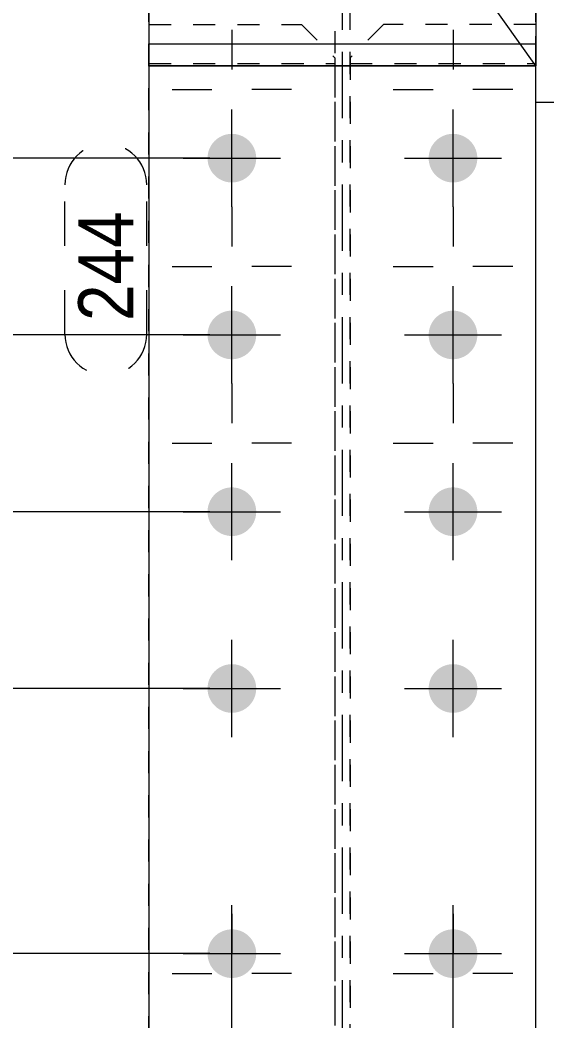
# Model space of a CAD drawing. Header units: millimetres. Extents: x 2 to 579, y 1 to 405.
# Drawn here: x 87.45 to 111.28, y 317.07 to 362.37 of the extents above; entities that cross this region are included whole.
import ezdxf

# ---------------------------------------------------------------- set-up
doc = ezdxf.new("R2010")
doc.units = ezdxf.units.MM
for name, pattern in [('XKITLINE00', [0]), ('XKITLINE01', [4, 1, -1, 1, -1]), ('XKITLINE02', [4, 2, -2]), ('XKITLINE03', [6, 3, -1, 1, -1])]:
    doc.linetypes.add(name, pattern=pattern)
for name, color, linetype, lineweight in [('Bolt', 3, 'Continuous', 0), ('Dimensions', 7, 'Continuous', 0), ('Part', 2, 'Continuous', 0), ('PartMark', 7, 'Continuous', 0)]:
    doc.layers.add(name, color=color, linetype=linetype, lineweight=lineweight)
doc.styles.add('ARIAL', font='ARIAL.TTF')

# ---------------------------------------------------------------- blocks, each defined once
blk = doc.blocks.new('*A17')
at = {"layer": 'Bolt'}
for points in [[(95.927, 356.141), (95.928, 356.168), (95.93, 356.195), (95.932, 356.222), (95.935, 356.248), (95.938, 356.275), (95.943, 356.302), (95.948, 356.328), (95.953, 356.355), (95.96, 356.381), (95.966, 356.407), (95.974, 356.433), (95.982, 356.459), (95.991, 356.484), (96, 356.51), (96.01, 356.535), (96.021, 356.559), (96.032, 356.584), (96.044, 356.608), (96.056, 356.632), (96.069, 356.656), (96.083, 356.679), (96.097, 356.702), (96.112, 356.725), (96.127, 356.747), (96.143, 356.769), (96.159, 356.79), (96.176, 356.812), (96.194, 356.832), (96.212, 356.852), (96.23, 356.872), (96.249, 356.892), (96.268, 356.91), (96.288, 356.929), (96.308, 356.947), (96.329, 356.964), (96.35, 356.981), (96.371, 356.997), (96.393, 357.013), (96.415, 357.028), (96.438, 357.043), (96.461, 357.057), (96.484, 357.071), (96.508, 357.084), (96.532, 357.096), (96.556, 357.108), (96.581, 357.119), (96.606, 357.13), (96.631, 357.14), (96.656, 357.149), (96.682, 357.158), (96.707, 357.166), (96.733, 357.174), (96.759, 357.181), (96.786, 357.187), (96.812, 357.193), (96.839, 357.198), (96.865, 357.202), (96.892, 357.205), (96.919, 357.208), (96.946, 357.211), (96.973, 357.212), (97, 357.213), (97.027, 357.214), (97.054, 357.213), (97.081, 357.212), (97.108, 357.211), (97.134, 357.208), (97.161, 357.205), (97.188, 357.202), (97.215, 357.198), (97.241, 357.193), (97.268, 357.187), (97.294, 357.181), (97.32, 357.174), (97.346, 357.166), (97.372, 357.158), (97.397, 357.149), (97.422, 357.14), (97.448, 357.13), (97.472, 357.119), (97.497, 357.108), (97.521, 357.096), (97.545, 357.084), (97.569, 357.071), (97.592, 357.057), (97.615, 357.043), (97.638, 357.028), (97.66, 357.013), (97.682, 356.997), (97.703, 356.981), (97.724, 356.964), (97.745, 356.947), (97.765, 356.929), (97.785, 356.91), (97.804, 356.892), (97.823, 356.872), (97.842, 356.852), (97.86, 356.832), (97.877, 356.812), (97.894, 356.79), (97.91, 356.769), (97.926, 356.747), (97.941, 356.725), (97.956, 356.702), (97.97, 356.679), (97.984, 356.656), (97.997, 356.632), (98.009, 356.608), (98.021, 356.584), (98.032, 356.559), (98.043, 356.535), (98.053, 356.51), (98.062, 356.484), (98.071, 356.459), (98.079, 356.433), (98.087, 356.407), (98.094, 356.381), (98.1, 356.355), (98.105, 356.328), (98.11, 356.302), (98.115, 356.275), (98.118, 356.248), (98.121, 356.222), (98.124, 356.195), (98.125, 356.168), (98.126, 356.141), (98.127, 356.114), (98.126, 356.087), (98.125, 356.06), (98.124, 356.033), (98.121, 356.006), (98.118, 355.979), (98.115, 355.952), (98.11, 355.926), (98.105, 355.899), (98.1, 355.873), (98.094, 355.846), (98.087, 355.82), (98.079, 355.794), (98.071, 355.769), (98.062, 355.743), (98.053, 355.718), (98.043, 355.693), (98.032, 355.668), (98.021, 355.643), (98.009, 355.619), (97.997, 355.595), (97.984, 355.572), (97.97, 355.548), (97.956, 355.525), (97.941, 355.503), (97.926, 355.48), (97.91, 355.458), (97.894, 355.437), (97.877, 355.416), (97.86, 355.395), (97.842, 355.375), (97.823, 355.355), (97.804, 355.336), (97.785, 355.317), (97.765, 355.299), (97.745, 355.281), (97.724, 355.263), (97.703, 355.247), (97.682, 355.23), (97.66, 355.214), (97.638, 355.199), (97.615, 355.184), (97.592, 355.17), (97.569, 355.157), (97.545, 355.144), (97.521, 355.131), (97.497, 355.119), (97.472, 355.108), (97.448, 355.097), (97.422, 355.087), (97.397, 355.078), (97.372, 355.069), (97.346, 355.061), (97.32, 355.054), (97.294, 355.047), (97.268, 355.04), (97.241, 355.035), (97.215, 355.03), (97.188, 355.026), (97.161, 355.022), (97.134, 355.019), (97.108, 355.017), (97.081, 355.015), (97.054, 355.014), (97.027, 355.014), (97, 355.014), (96.973, 355.015), (96.946, 355.017), (96.919, 355.019), (96.892, 355.022), (96.865, 355.026), (96.839, 355.03), (96.812, 355.035), (96.786, 355.04), (96.759, 355.047), (96.733, 355.054), (96.707, 355.061), (96.682, 355.069), (96.656, 355.078), (96.631, 355.087), (96.606, 355.097), (96.581, 355.108), (96.556, 355.119), (96.532, 355.131), (96.508, 355.144), (96.484, 355.157), (96.461, 355.17), (96.438, 355.184), (96.415, 355.199), (96.393, 355.214), (96.371, 355.23), (96.35, 355.247), (96.329, 355.263), (96.308, 355.281), (96.288, 355.299), (96.268, 355.317), (96.249, 355.336), (96.23, 355.355), (96.212, 355.375), (96.194, 355.395), (96.176, 355.416), (96.159, 355.437), (96.143, 355.458), (96.127, 355.48), (96.112, 355.503), (96.097, 355.525), (96.083, 355.548), (96.069, 355.572), (96.056, 355.595), (96.044, 355.619), (96.032, 355.643), (96.021, 355.668), (96.01, 355.693), (96, 355.718), (95.991, 355.743), (95.982, 355.769), (95.974, 355.794), (95.966, 355.82), (95.96, 355.846), (95.953, 355.873), (95.948, 355.899), (95.943, 355.926), (95.938, 355.952), (95.935, 355.979), (95.932, 356.006), (95.93, 356.033), (95.928, 356.06), (95.927, 356.087), (95.927, 356.114)], [(105.927, 356.141), (105.928, 356.168), (105.93, 356.195), (105.932, 356.222), (105.935, 356.248), (105.938, 356.275), (105.943, 356.302), (105.948, 356.328), (105.953, 356.355), (105.96, 356.381), (105.966, 356.407), (105.974, 356.433), (105.982, 356.459), (105.991, 356.484), (106, 356.51), (106.01, 356.535), (106.021, 356.559), (106.032, 356.584), (106.044, 356.608), (106.056, 356.632), (106.069, 356.656), (106.083, 356.679), (106.097, 356.702), (106.112, 356.725), (106.127, 356.747), (106.143, 356.769), (106.159, 356.79), (106.176, 356.812), (106.194, 356.832), (106.212, 356.852), (106.23, 356.872), (106.249, 356.892), (106.268, 356.91), (106.288, 356.929), (106.308, 356.947), (106.329, 356.964), (106.35, 356.981), (106.371, 356.997), (106.393, 357.013), (106.415, 357.028), (106.438, 357.043), (106.461, 357.057), (106.484, 357.071), (106.508, 357.084), (106.532, 357.096), (106.556, 357.108), (106.581, 357.119), (106.606, 357.13), (106.631, 357.14), (106.656, 357.149), (106.682, 357.158), (106.707, 357.166), (106.733, 357.174), (106.759, 357.181), (106.786, 357.187), (106.812, 357.193), (106.839, 357.198), (106.865, 357.202), (106.892, 357.205), (106.919, 357.208), (106.946, 357.211), (106.973, 357.212), (107, 357.213), (107.027, 357.214), (107.054, 357.213), (107.081, 357.212), (107.108, 357.211), (107.134, 357.208), (107.161, 357.205), (107.188, 357.202), (107.215, 357.198), (107.241, 357.193), (107.268, 357.187), (107.294, 357.181), (107.32, 357.174), (107.346, 357.166), (107.372, 357.158), (107.397, 357.149), (107.422, 357.14), (107.448, 357.13), (107.472, 357.119), (107.497, 357.108), (107.521, 357.096), (107.545, 357.084), (107.569, 357.071), (107.592, 357.057), (107.615, 357.043), (107.638, 357.028), (107.66, 357.013), (107.682, 356.997), (107.703, 356.981), (107.724, 356.964), (107.745, 356.947), (107.765, 356.929), (107.785, 356.91), (107.804, 356.892), (107.823, 356.872), (107.842, 356.852), (107.86, 356.832), (107.877, 356.812), (107.894, 356.79), (107.91, 356.769), (107.926, 356.747), (107.941, 356.725), (107.956, 356.702), (107.97, 356.679), (107.984, 356.656), (107.997, 356.632), (108.009, 356.608), (108.021, 356.584), (108.032, 356.559), (108.043, 356.535), (108.053, 356.51), (108.062, 356.484), (108.071, 356.459), (108.079, 356.433), (108.087, 356.407), (108.094, 356.381), (108.1, 356.355), (108.105, 356.328), (108.11, 356.302), (108.115, 356.275), (108.118, 356.248), (108.121, 356.222), (108.124, 356.195), (108.125, 356.168), (108.126, 356.141), (108.127, 356.114), (108.126, 356.087), (108.125, 356.06), (108.124, 356.033), (108.121, 356.006), (108.118, 355.979), (108.115, 355.952), (108.11, 355.926), (108.105, 355.899), (108.1, 355.873), (108.094, 355.846), (108.087, 355.82), (108.079, 355.794), (108.071, 355.769), (108.062, 355.743), (108.053, 355.718), (108.043, 355.693), (108.032, 355.668), (108.021, 355.643), (108.009, 355.619), (107.997, 355.595), (107.984, 355.572), (107.97, 355.548), (107.956, 355.525), (107.941, 355.503), (107.926, 355.48), (107.91, 355.458), (107.894, 355.437), (107.877, 355.416), (107.86, 355.395), (107.842, 355.375), (107.823, 355.355), (107.804, 355.336), (107.785, 355.317), (107.765, 355.299), (107.745, 355.281), (107.724, 355.263), (107.703, 355.247), (107.682, 355.23), (107.66, 355.214), (107.638, 355.199), (107.615, 355.184), (107.592, 355.17), (107.569, 355.157), (107.545, 355.144), (107.521, 355.131), (107.497, 355.119), (107.472, 355.108), (107.448, 355.097), (107.422, 355.087), (107.397, 355.078), (107.372, 355.069), (107.346, 355.061), (107.32, 355.054), (107.294, 355.047), (107.268, 355.04), (107.241, 355.035), (107.215, 355.03), (107.188, 355.026), (107.161, 355.022), (107.134, 355.019), (107.108, 355.017), (107.081, 355.015), (107.054, 355.014), (107.027, 355.014), (107, 355.014), (106.973, 355.015), (106.946, 355.017), (106.919, 355.019), (106.892, 355.022), (106.865, 355.026), (106.839, 355.03), (106.812, 355.035), (106.786, 355.04), (106.759, 355.047), (106.733, 355.054), (106.707, 355.061), (106.682, 355.069), (106.656, 355.078), (106.631, 355.087), (106.606, 355.097), (106.581, 355.108), (106.556, 355.119), (106.532, 355.131), (106.508, 355.144), (106.484, 355.157), (106.461, 355.17), (106.438, 355.184), (106.415, 355.199), (106.393, 355.214), (106.371, 355.23), (106.35, 355.247), (106.329, 355.263), (106.308, 355.281), (106.288, 355.299), (106.268, 355.317), (106.249, 355.336), (106.23, 355.355), (106.212, 355.375), (106.194, 355.395), (106.176, 355.416), (106.159, 355.437), (106.143, 355.458), (106.127, 355.48), (106.112, 355.503), (106.097, 355.525), (106.083, 355.548), (106.069, 355.572), (106.056, 355.595), (106.044, 355.619), (106.032, 355.643), (106.021, 355.668), (106.01, 355.693), (106, 355.718), (105.991, 355.743), (105.982, 355.769), (105.974, 355.794), (105.966, 355.82), (105.96, 355.846), (105.953, 355.873), (105.948, 355.899), (105.943, 355.926), (105.938, 355.952), (105.935, 355.979), (105.932, 356.006), (105.93, 356.033), (105.928, 356.06), (105.927, 356.087), (105.927, 356.114)], [(95.927, 348.141), (95.928, 348.168), (95.93, 348.195), (95.932, 348.222), (95.935, 348.248), (95.938, 348.275), (95.943, 348.302), (95.948, 348.328), (95.953, 348.355), (95.96, 348.381), (95.966, 348.407), (95.974, 348.433), (95.982, 348.459), (95.991, 348.484), (96, 348.51), (96.01, 348.535), (96.021, 348.559), (96.032, 348.584), (96.044, 348.608), (96.056, 348.632), (96.069, 348.656), (96.083, 348.679), (96.097, 348.702), (96.112, 348.725), (96.127, 348.747), (96.143, 348.769), (96.159, 348.79), (96.176, 348.812), (96.194, 348.832), (96.212, 348.852), (96.23, 348.872), (96.249, 348.892), (96.268, 348.91), (96.288, 348.929), (96.308, 348.947), (96.329, 348.964), (96.35, 348.981), (96.371, 348.997), (96.393, 349.013), (96.415, 349.028), (96.438, 349.043), (96.461, 349.057), (96.484, 349.071), (96.508, 349.084), (96.532, 349.096), (96.556, 349.108), (96.581, 349.119), (96.606, 349.13), (96.631, 349.14), (96.656, 349.149), (96.682, 349.158), (96.707, 349.166), (96.733, 349.174), (96.759, 349.181), (96.786, 349.187), (96.812, 349.193), (96.839, 349.198), (96.865, 349.202), (96.892, 349.205), (96.919, 349.208), (96.946, 349.211), (96.973, 349.212), (97, 349.213), (97.027, 349.214), (97.054, 349.213), (97.081, 349.212), (97.108, 349.211), (97.134, 349.208), (97.161, 349.205), (97.188, 349.202), (97.215, 349.198), (97.241, 349.193), (97.268, 349.187), (97.294, 349.181), (97.32, 349.174), (97.346, 349.166), (97.372, 349.158), (97.397, 349.149), (97.422, 349.14), (97.448, 349.13), (97.472, 349.119), (97.497, 349.108), (97.521, 349.096), (97.545, 349.084), (97.569, 349.071), (97.592, 349.057), (97.615, 349.043), (97.638, 349.028), (97.66, 349.013), (97.682, 348.997), (97.703, 348.981), (97.724, 348.964), (97.745, 348.947), (97.765, 348.929), (97.785, 348.91), (97.804, 348.892), (97.823, 348.872), (97.842, 348.852), (97.86, 348.832), (97.877, 348.812), (97.894, 348.79), (97.91, 348.769), (97.926, 348.747), (97.941, 348.725), (97.956, 348.702), (97.97, 348.679), (97.984, 348.656), (97.997, 348.632), (98.009, 348.608), (98.021, 348.584), (98.032, 348.559), (98.043, 348.535), (98.053, 348.51), (98.062, 348.484), (98.071, 348.459), (98.079, 348.433), (98.087, 348.407), (98.094, 348.381), (98.1, 348.355), (98.105, 348.328), (98.11, 348.302), (98.115, 348.275), (98.118, 348.248), (98.121, 348.222), (98.124, 348.195), (98.125, 348.168), (98.126, 348.141), (98.127, 348.114), (98.126, 348.087), (98.125, 348.06), (98.124, 348.033), (98.121, 348.006), (98.118, 347.979), (98.115, 347.952), (98.11, 347.926), (98.105, 347.899), (98.1, 347.873), (98.094, 347.846), (98.087, 347.82), (98.079, 347.794), (98.071, 347.769), (98.062, 347.743), (98.053, 347.718), (98.043, 347.693), (98.032, 347.668), (98.021, 347.643), (98.009, 347.619), (97.997, 347.595), (97.984, 347.572), (97.97, 347.548), (97.956, 347.525), (97.941, 347.503), (97.926, 347.48), (97.91, 347.458), (97.894, 347.437), (97.877, 347.416), (97.86, 347.395), (97.842, 347.375), (97.823, 347.355), (97.804, 347.336), (97.785, 347.317), (97.765, 347.299), (97.745, 347.281), (97.724, 347.263), (97.703, 347.247), (97.682, 347.23), (97.66, 347.214), (97.638, 347.199), (97.615, 347.184), (97.592, 347.17), (97.569, 347.157), (97.545, 347.144), (97.521, 347.131), (97.497, 347.119), (97.472, 347.108), (97.448, 347.097), (97.422, 347.087), (97.397, 347.078), (97.372, 347.069), (97.346, 347.061), (97.32, 347.054), (97.294, 347.047), (97.268, 347.04), (97.241, 347.035), (97.215, 347.03), (97.188, 347.026), (97.161, 347.022), (97.134, 347.019), (97.108, 347.017), (97.081, 347.015), (97.054, 347.014), (97.027, 347.014), (97, 347.014), (96.973, 347.015), (96.946, 347.017), (96.919, 347.019), (96.892, 347.022), (96.865, 347.026), (96.839, 347.03), (96.812, 347.035), (96.786, 347.04), (96.759, 347.047), (96.733, 347.054), (96.707, 347.061), (96.682, 347.069), (96.656, 347.078), (96.631, 347.087), (96.606, 347.097), (96.581, 347.108), (96.556, 347.119), (96.532, 347.131), (96.508, 347.144), (96.484, 347.157), (96.461, 347.17), (96.438, 347.184), (96.415, 347.199), (96.393, 347.214), (96.371, 347.23), (96.35, 347.247), (96.329, 347.263), (96.308, 347.281), (96.288, 347.299), (96.268, 347.317), (96.249, 347.336), (96.23, 347.355), (96.212, 347.375), (96.194, 347.395), (96.176, 347.416), (96.159, 347.437), (96.143, 347.458), (96.127, 347.48), (96.112, 347.503), (96.097, 347.525), (96.083, 347.548), (96.069, 347.572), (96.056, 347.595), (96.044, 347.619), (96.032, 347.643), (96.021, 347.668), (96.01, 347.693), (96, 347.718), (95.991, 347.743), (95.982, 347.769), (95.974, 347.794), (95.966, 347.82), (95.96, 347.846), (95.953, 347.873), (95.948, 347.899), (95.943, 347.926), (95.938, 347.952), (95.935, 347.979), (95.932, 348.006), (95.93, 348.033), (95.928, 348.06), (95.927, 348.087), (95.927, 348.114)], [(105.927, 348.141), (105.928, 348.168), (105.93, 348.195), (105.932, 348.222), (105.935, 348.248), (105.938, 348.275), (105.943, 348.302), (105.948, 348.328), (105.953, 348.355), (105.96, 348.381), (105.966, 348.407), (105.974, 348.433), (105.982, 348.459), (105.991, 348.484), (106, 348.51), (106.01, 348.535), (106.021, 348.559), (106.032, 348.584), (106.044, 348.608), (106.056, 348.632), (106.069, 348.656), (106.083, 348.679), (106.097, 348.702), (106.112, 348.725), (106.127, 348.747), (106.143, 348.769), (106.159, 348.79), (106.176, 348.812), (106.194, 348.832), (106.212, 348.852), (106.23, 348.872), (106.249, 348.892), (106.268, 348.91), (106.288, 348.929), (106.308, 348.947), (106.329, 348.964), (106.35, 348.981), (106.371, 348.997), (106.393, 349.013), (106.415, 349.028), (106.438, 349.043), (106.461, 349.057), (106.484, 349.071), (106.508, 349.084), (106.532, 349.096), (106.556, 349.108), (106.581, 349.119), (106.606, 349.13), (106.631, 349.14), (106.656, 349.149), (106.682, 349.158), (106.707, 349.166), (106.733, 349.174), (106.759, 349.181), (106.786, 349.187), (106.812, 349.193), (106.839, 349.198), (106.865, 349.202), (106.892, 349.205), (106.919, 349.208), (106.946, 349.211), (106.973, 349.212), (107, 349.213), (107.027, 349.214), (107.054, 349.213), (107.081, 349.212), (107.108, 349.211), (107.134, 349.208), (107.161, 349.205), (107.188, 349.202), (107.215, 349.198), (107.241, 349.193), (107.268, 349.187), (107.294, 349.181), (107.32, 349.174), (107.346, 349.166), (107.372, 349.158), (107.397, 349.149), (107.422, 349.14), (107.448, 349.13), (107.472, 349.119), (107.497, 349.108), (107.521, 349.096), (107.545, 349.084), (107.569, 349.071), (107.592, 349.057), (107.615, 349.043), (107.638, 349.028), (107.66, 349.013), (107.682, 348.997), (107.703, 348.981), (107.724, 348.964), (107.745, 348.947), (107.765, 348.929), (107.785, 348.91), (107.804, 348.892), (107.823, 348.872), (107.842, 348.852), (107.86, 348.832), (107.877, 348.812), (107.894, 348.79), (107.91, 348.769), (107.926, 348.747), (107.941, 348.725), (107.956, 348.702), (107.97, 348.679), (107.984, 348.656), (107.997, 348.632), (108.009, 348.608), (108.021, 348.584), (108.032, 348.559), (108.043, 348.535), (108.053, 348.51), (108.062, 348.484), (108.071, 348.459), (108.079, 348.433), (108.087, 348.407), (108.094, 348.381), (108.1, 348.355), (108.105, 348.328), (108.11, 348.302), (108.115, 348.275), (108.118, 348.248), (108.121, 348.222), (108.124, 348.195), (108.125, 348.168), (108.126, 348.141), (108.127, 348.114), (108.126, 348.087), (108.125, 348.06), (108.124, 348.033), (108.121, 348.006), (108.118, 347.979), (108.115, 347.952), (108.11, 347.926), (108.105, 347.899), (108.1, 347.873), (108.094, 347.846), (108.087, 347.82), (108.079, 347.794), (108.071, 347.769), (108.062, 347.743), (108.053, 347.718), (108.043, 347.693), (108.032, 347.668), (108.021, 347.643), (108.009, 347.619), (107.997, 347.595), (107.984, 347.572), (107.97, 347.548), (107.956, 347.525), (107.941, 347.503), (107.926, 347.48), (107.91, 347.458), (107.894, 347.437), (107.877, 347.416), (107.86, 347.395), (107.842, 347.375), (107.823, 347.355), (107.804, 347.336), (107.785, 347.317), (107.765, 347.299), (107.745, 347.281), (107.724, 347.263), (107.703, 347.247), (107.682, 347.23), (107.66, 347.214), (107.638, 347.199), (107.615, 347.184), (107.592, 347.17), (107.569, 347.157), (107.545, 347.144), (107.521, 347.131), (107.497, 347.119), (107.472, 347.108), (107.448, 347.097), (107.422, 347.087), (107.397, 347.078), (107.372, 347.069), (107.346, 347.061), (107.32, 347.054), (107.294, 347.047), (107.268, 347.04), (107.241, 347.035), (107.215, 347.03), (107.188, 347.026), (107.161, 347.022), (107.134, 347.019), (107.108, 347.017), (107.081, 347.015), (107.054, 347.014), (107.027, 347.014), (107, 347.014), (106.973, 347.015), (106.946, 347.017), (106.919, 347.019), (106.892, 347.022), (106.865, 347.026), (106.839, 347.03), (106.812, 347.035), (106.786, 347.04), (106.759, 347.047), (106.733, 347.054), (106.707, 347.061), (106.682, 347.069), (106.656, 347.078), (106.631, 347.087), (106.606, 347.097), (106.581, 347.108), (106.556, 347.119), (106.532, 347.131), (106.508, 347.144), (106.484, 347.157), (106.461, 347.17), (106.438, 347.184), (106.415, 347.199), (106.393, 347.214), (106.371, 347.23), (106.35, 347.247), (106.329, 347.263), (106.308, 347.281), (106.288, 347.299), (106.268, 347.317), (106.249, 347.336), (106.23, 347.355), (106.212, 347.375), (106.194, 347.395), (106.176, 347.416), (106.159, 347.437), (106.143, 347.458), (106.127, 347.48), (106.112, 347.503), (106.097, 347.525), (106.083, 347.548), (106.069, 347.572), (106.056, 347.595), (106.044, 347.619), (106.032, 347.643), (106.021, 347.668), (106.01, 347.693), (106, 347.718), (105.991, 347.743), (105.982, 347.769), (105.974, 347.794), (105.966, 347.82), (105.96, 347.846), (105.953, 347.873), (105.948, 347.899), (105.943, 347.926), (105.938, 347.952), (105.935, 347.979), (105.932, 348.006), (105.93, 348.033), (105.928, 348.06), (105.927, 348.087), (105.927, 348.114)], [(95.927, 340.141), (95.928, 340.168), (95.93, 340.195), (95.932, 340.222), (95.935, 340.248), (95.938, 340.275), (95.943, 340.302), (95.948, 340.328), (95.953, 340.355), (95.96, 340.381), (95.966, 340.407), (95.974, 340.433), (95.982, 340.459), (95.991, 340.484), (96, 340.51), (96.01, 340.535), (96.021, 340.559), (96.032, 340.584), (96.044, 340.608), (96.056, 340.632), (96.069, 340.656), (96.083, 340.679), (96.097, 340.702), (96.112, 340.725), (96.127, 340.747), (96.143, 340.769), (96.159, 340.79), (96.176, 340.812), (96.194, 340.832), (96.212, 340.852), (96.23, 340.872), (96.249, 340.892), (96.268, 340.91), (96.288, 340.929), (96.308, 340.947), (96.329, 340.964), (96.35, 340.981), (96.371, 340.997), (96.393, 341.013), (96.415, 341.028), (96.438, 341.043), (96.461, 341.057), (96.484, 341.071), (96.508, 341.084), (96.532, 341.096), (96.556, 341.108), (96.581, 341.119), (96.606, 341.13), (96.631, 341.14), (96.656, 341.149), (96.682, 341.158), (96.707, 341.166), (96.733, 341.174), (96.759, 341.181), (96.786, 341.187), (96.812, 341.193), (96.839, 341.198), (96.865, 341.202), (96.892, 341.205), (96.919, 341.208), (96.946, 341.211), (96.973, 341.212), (97, 341.213), (97.027, 341.214), (97.054, 341.213), (97.081, 341.212), (97.108, 341.211), (97.134, 341.208), (97.161, 341.205), (97.188, 341.202), (97.215, 341.198), (97.241, 341.193), (97.268, 341.187), (97.294, 341.181), (97.32, 341.174), (97.346, 341.166), (97.372, 341.158), (97.397, 341.149), (97.422, 341.14), (97.448, 341.13), (97.472, 341.119), (97.497, 341.108), (97.521, 341.096), (97.545, 341.084), (97.569, 341.071), (97.592, 341.057), (97.615, 341.043), (97.638, 341.028), (97.66, 341.013), (97.682, 340.997), (97.703, 340.981), (97.724, 340.964), (97.745, 340.947), (97.765, 340.929), (97.785, 340.91), (97.804, 340.892), (97.823, 340.872), (97.842, 340.852), (97.86, 340.832), (97.877, 340.812), (97.894, 340.79), (97.91, 340.769), (97.926, 340.747), (97.941, 340.725), (97.956, 340.702), (97.97, 340.679), (97.984, 340.656), (97.997, 340.632), (98.009, 340.608), (98.021, 340.584), (98.032, 340.559), (98.043, 340.535), (98.053, 340.51), (98.062, 340.484), (98.071, 340.459), (98.079, 340.433), (98.087, 340.407), (98.094, 340.381), (98.1, 340.355), (98.105, 340.328), (98.11, 340.302), (98.115, 340.275), (98.118, 340.248), (98.121, 340.222), (98.124, 340.195), (98.125, 340.168), (98.126, 340.141), (98.127, 340.114), (98.126, 340.087), (98.125, 340.06), (98.124, 340.033), (98.121, 340.006), (98.118, 339.979), (98.115, 339.952), (98.11, 339.926), (98.105, 339.899), (98.1, 339.873), (98.094, 339.846), (98.087, 339.82), (98.079, 339.794), (98.071, 339.769), (98.062, 339.743), (98.053, 339.718), (98.043, 339.693), (98.032, 339.668), (98.021, 339.643), (98.009, 339.619), (97.997, 339.595), (97.984, 339.572), (97.97, 339.548), (97.956, 339.525), (97.941, 339.503), (97.926, 339.48), (97.91, 339.458), (97.894, 339.437), (97.877, 339.416), (97.86, 339.395), (97.842, 339.375), (97.823, 339.355), (97.804, 339.336), (97.785, 339.317), (97.765, 339.299), (97.745, 339.281), (97.724, 339.263), (97.703, 339.247), (97.682, 339.23), (97.66, 339.214), (97.638, 339.199), (97.615, 339.184), (97.592, 339.17), (97.569, 339.157), (97.545, 339.144), (97.521, 339.131), (97.497, 339.119), (97.472, 339.108), (97.448, 339.097), (97.422, 339.087), (97.397, 339.078), (97.372, 339.069), (97.346, 339.061), (97.32, 339.054), (97.294, 339.047), (97.268, 339.04), (97.241, 339.035), (97.215, 339.03), (97.188, 339.026), (97.161, 339.022), (97.134, 339.019), (97.108, 339.017), (97.081, 339.015), (97.054, 339.014), (97.027, 339.014), (97, 339.014), (96.973, 339.015), (96.946, 339.017), (96.919, 339.019), (96.892, 339.022), (96.865, 339.026), (96.839, 339.03), (96.812, 339.035), (96.786, 339.04), (96.759, 339.047), (96.733, 339.054), (96.707, 339.061), (96.682, 339.069), (96.656, 339.078), (96.631, 339.087), (96.606, 339.097), (96.581, 339.108), (96.556, 339.119), (96.532, 339.131), (96.508, 339.144), (96.484, 339.157), (96.461, 339.17), (96.438, 339.184), (96.415, 339.199), (96.393, 339.214), (96.371, 339.23), (96.35, 339.247), (96.329, 339.263), (96.308, 339.281), (96.288, 339.299), (96.268, 339.317), (96.249, 339.336), (96.23, 339.355), (96.212, 339.375), (96.194, 339.395), (96.176, 339.416), (96.159, 339.437), (96.143, 339.458), (96.127, 339.48), (96.112, 339.503), (96.097, 339.525), (96.083, 339.548), (96.069, 339.572), (96.056, 339.595), (96.044, 339.619), (96.032, 339.643), (96.021, 339.668), (96.01, 339.693), (96, 339.718), (95.991, 339.743), (95.982, 339.769), (95.974, 339.794), (95.966, 339.82), (95.96, 339.846), (95.953, 339.873), (95.948, 339.899), (95.943, 339.926), (95.938, 339.952), (95.935, 339.979), (95.932, 340.006), (95.93, 340.033), (95.928, 340.06), (95.927, 340.087), (95.927, 340.114)], [(105.927, 340.141), (105.928, 340.168), (105.93, 340.195), (105.932, 340.222), (105.935, 340.248), (105.938, 340.275), (105.943, 340.302), (105.948, 340.328), (105.953, 340.355), (105.96, 340.381), (105.966, 340.407), (105.974, 340.433), (105.982, 340.459), (105.991, 340.484), (106, 340.51), (106.01, 340.535), (106.021, 340.559), (106.032, 340.584), (106.044, 340.608), (106.056, 340.632), (106.069, 340.656), (106.083, 340.679), (106.097, 340.702), (106.112, 340.725), (106.127, 340.747), (106.143, 340.769), (106.159, 340.79), (106.176, 340.812), (106.194, 340.832), (106.212, 340.852), (106.23, 340.872), (106.249, 340.892), (106.268, 340.91), (106.288, 340.929), (106.308, 340.947), (106.329, 340.964), (106.35, 340.981), (106.371, 340.997), (106.393, 341.013), (106.415, 341.028), (106.438, 341.043), (106.461, 341.057), (106.484, 341.071), (106.508, 341.084), (106.532, 341.096), (106.556, 341.108), (106.581, 341.119), (106.606, 341.13), (106.631, 341.14), (106.656, 341.149), (106.682, 341.158), (106.707, 341.166), (106.733, 341.174), (106.759, 341.181), (106.786, 341.187), (106.812, 341.193), (106.839, 341.198), (106.865, 341.202), (106.892, 341.205), (106.919, 341.208), (106.946, 341.211), (106.973, 341.212), (107, 341.213), (107.027, 341.214), (107.054, 341.213), (107.081, 341.212), (107.108, 341.211), (107.134, 341.208), (107.161, 341.205), (107.188, 341.202), (107.215, 341.198), (107.241, 341.193), (107.268, 341.187), (107.294, 341.181), (107.32, 341.174), (107.346, 341.166), (107.372, 341.158), (107.397, 341.149), (107.422, 341.14), (107.448, 341.13), (107.472, 341.119), (107.497, 341.108), (107.521, 341.096), (107.545, 341.084), (107.569, 341.071), (107.592, 341.057), (107.615, 341.043), (107.638, 341.028), (107.66, 341.013), (107.682, 340.997), (107.703, 340.981), (107.724, 340.964), (107.745, 340.947), (107.765, 340.929), (107.785, 340.91), (107.804, 340.892), (107.823, 340.872), (107.842, 340.852), (107.86, 340.832), (107.877, 340.812), (107.894, 340.79), (107.91, 340.769), (107.926, 340.747), (107.941, 340.725), (107.956, 340.702), (107.97, 340.679), (107.984, 340.656), (107.997, 340.632), (108.009, 340.608), (108.021, 340.584), (108.032, 340.559), (108.043, 340.535), (108.053, 340.51), (108.062, 340.484), (108.071, 340.459), (108.079, 340.433), (108.087, 340.407), (108.094, 340.381), (108.1, 340.355), (108.105, 340.328), (108.11, 340.302), (108.115, 340.275), (108.118, 340.248), (108.121, 340.222), (108.124, 340.195), (108.125, 340.168), (108.126, 340.141), (108.127, 340.114), (108.126, 340.087), (108.125, 340.06), (108.124, 340.033), (108.121, 340.006), (108.118, 339.979), (108.115, 339.952), (108.11, 339.926), (108.105, 339.899), (108.1, 339.873), (108.094, 339.846), (108.087, 339.82), (108.079, 339.794), (108.071, 339.769), (108.062, 339.743), (108.053, 339.718), (108.043, 339.693), (108.032, 339.668), (108.021, 339.643), (108.009, 339.619), (107.997, 339.595), (107.984, 339.572), (107.97, 339.548), (107.956, 339.525), (107.941, 339.503), (107.926, 339.48), (107.91, 339.458), (107.894, 339.437), (107.877, 339.416), (107.86, 339.395), (107.842, 339.375), (107.823, 339.355), (107.804, 339.336), (107.785, 339.317), (107.765, 339.299), (107.745, 339.281), (107.724, 339.263), (107.703, 339.247), (107.682, 339.23), (107.66, 339.214), (107.638, 339.199), (107.615, 339.184), (107.592, 339.17), (107.569, 339.157), (107.545, 339.144), (107.521, 339.131), (107.497, 339.119), (107.472, 339.108), (107.448, 339.097), (107.422, 339.087), (107.397, 339.078), (107.372, 339.069), (107.346, 339.061), (107.32, 339.054), (107.294, 339.047), (107.268, 339.04), (107.241, 339.035), (107.215, 339.03), (107.188, 339.026), (107.161, 339.022), (107.134, 339.019), (107.108, 339.017), (107.081, 339.015), (107.054, 339.014), (107.027, 339.014), (107, 339.014), (106.973, 339.015), (106.946, 339.017), (106.919, 339.019), (106.892, 339.022), (106.865, 339.026), (106.839, 339.03), (106.812, 339.035), (106.786, 339.04), (106.759, 339.047), (106.733, 339.054), (106.707, 339.061), (106.682, 339.069), (106.656, 339.078), (106.631, 339.087), (106.606, 339.097), (106.581, 339.108), (106.556, 339.119), (106.532, 339.131), (106.508, 339.144), (106.484, 339.157), (106.461, 339.17), (106.438, 339.184), (106.415, 339.199), (106.393, 339.214), (106.371, 339.23), (106.35, 339.247), (106.329, 339.263), (106.308, 339.281), (106.288, 339.299), (106.268, 339.317), (106.249, 339.336), (106.23, 339.355), (106.212, 339.375), (106.194, 339.395), (106.176, 339.416), (106.159, 339.437), (106.143, 339.458), (106.127, 339.48), (106.112, 339.503), (106.097, 339.525), (106.083, 339.548), (106.069, 339.572), (106.056, 339.595), (106.044, 339.619), (106.032, 339.643), (106.021, 339.668), (106.01, 339.693), (106, 339.718), (105.991, 339.743), (105.982, 339.769), (105.974, 339.794), (105.966, 339.82), (105.96, 339.846), (105.953, 339.873), (105.948, 339.899), (105.943, 339.926), (105.938, 339.952), (105.935, 339.979), (105.932, 340.006), (105.93, 340.033), (105.928, 340.06), (105.927, 340.087), (105.927, 340.114)], [(95.927, 332.141), (95.928, 332.168), (95.93, 332.195), (95.932, 332.222), (95.935, 332.248), (95.938, 332.275), (95.943, 332.302), (95.948, 332.328), (95.953, 332.355), (95.96, 332.381), (95.966, 332.407), (95.974, 332.433), (95.982, 332.459), (95.991, 332.484), (96, 332.51), (96.01, 332.535), (96.021, 332.559), (96.032, 332.584), (96.044, 332.608), (96.056, 332.632), (96.069, 332.656), (96.083, 332.679), (96.097, 332.702), (96.112, 332.725), (96.127, 332.747), (96.143, 332.769), (96.159, 332.79), (96.176, 332.812), (96.194, 332.832), (96.212, 332.852), (96.23, 332.872), (96.249, 332.892), (96.268, 332.91), (96.288, 332.929), (96.308, 332.947), (96.329, 332.964), (96.35, 332.981), (96.371, 332.997), (96.393, 333.013), (96.415, 333.028), (96.438, 333.043), (96.461, 333.057), (96.484, 333.071), (96.508, 333.084), (96.532, 333.096), (96.556, 333.108), (96.581, 333.119), (96.606, 333.13), (96.631, 333.14), (96.656, 333.149), (96.682, 333.158), (96.707, 333.166), (96.733, 333.174), (96.759, 333.181), (96.786, 333.187), (96.812, 333.193), (96.839, 333.198), (96.865, 333.202), (96.892, 333.205), (96.919, 333.208), (96.946, 333.211), (96.973, 333.212), (97, 333.213), (97.027, 333.214), (97.054, 333.213), (97.081, 333.212), (97.108, 333.211), (97.134, 333.208), (97.161, 333.205), (97.188, 333.202), (97.215, 333.198), (97.241, 333.193), (97.268, 333.187), (97.294, 333.181), (97.32, 333.174), (97.346, 333.166), (97.372, 333.158), (97.397, 333.149), (97.422, 333.14), (97.448, 333.13), (97.472, 333.119), (97.497, 333.108), (97.521, 333.096), (97.545, 333.084), (97.569, 333.071), (97.592, 333.057), (97.615, 333.043), (97.638, 333.028), (97.66, 333.013), (97.682, 332.997), (97.703, 332.981), (97.724, 332.964), (97.745, 332.947), (97.765, 332.929), (97.785, 332.91), (97.804, 332.892), (97.823, 332.872), (97.842, 332.852), (97.86, 332.832), (97.877, 332.812), (97.894, 332.79), (97.91, 332.769), (97.926, 332.747), (97.941, 332.725), (97.956, 332.702), (97.97, 332.679), (97.984, 332.656), (97.997, 332.632), (98.009, 332.608), (98.021, 332.584), (98.032, 332.559), (98.043, 332.535), (98.053, 332.51), (98.062, 332.484), (98.071, 332.459), (98.079, 332.433), (98.087, 332.407), (98.094, 332.381), (98.1, 332.355), (98.105, 332.328), (98.11, 332.302), (98.115, 332.275), (98.118, 332.248), (98.121, 332.222), (98.124, 332.195), (98.125, 332.168), (98.126, 332.141), (98.127, 332.114), (98.126, 332.087), (98.125, 332.06), (98.124, 332.033), (98.121, 332.006), (98.118, 331.979), (98.115, 331.952), (98.11, 331.926), (98.105, 331.899), (98.1, 331.873), (98.094, 331.846), (98.087, 331.82), (98.079, 331.794), (98.071, 331.769), (98.062, 331.743), (98.053, 331.718), (98.043, 331.693), (98.032, 331.668), (98.021, 331.643), (98.009, 331.619), (97.997, 331.595), (97.984, 331.572), (97.97, 331.548), (97.956, 331.525), (97.941, 331.503), (97.926, 331.48), (97.91, 331.458), (97.894, 331.437), (97.877, 331.416), (97.86, 331.395), (97.842, 331.375), (97.823, 331.355), (97.804, 331.336), (97.785, 331.317), (97.765, 331.299), (97.745, 331.281), (97.724, 331.263), (97.703, 331.247), (97.682, 331.23), (97.66, 331.214), (97.638, 331.199), (97.615, 331.184), (97.592, 331.17), (97.569, 331.157), (97.545, 331.144), (97.521, 331.131), (97.497, 331.119), (97.472, 331.108), (97.448, 331.097), (97.422, 331.087), (97.397, 331.078), (97.372, 331.069), (97.346, 331.061), (97.32, 331.054), (97.294, 331.047), (97.268, 331.04), (97.241, 331.035), (97.215, 331.03), (97.188, 331.026), (97.161, 331.022), (97.134, 331.019), (97.108, 331.017), (97.081, 331.015), (97.054, 331.014), (97.027, 331.014), (97, 331.014), (96.973, 331.015), (96.946, 331.017), (96.919, 331.019), (96.892, 331.022), (96.865, 331.026), (96.839, 331.03), (96.812, 331.035), (96.786, 331.04), (96.759, 331.047), (96.733, 331.054), (96.707, 331.061), (96.682, 331.069), (96.656, 331.078), (96.631, 331.087), (96.606, 331.097), (96.581, 331.108), (96.556, 331.119), (96.532, 331.131), (96.508, 331.144), (96.484, 331.157), (96.461, 331.17), (96.438, 331.184), (96.415, 331.199), (96.393, 331.214), (96.371, 331.23), (96.35, 331.247), (96.329, 331.263), (96.308, 331.281), (96.288, 331.299), (96.268, 331.317), (96.249, 331.336), (96.23, 331.355), (96.212, 331.375), (96.194, 331.395), (96.176, 331.416), (96.159, 331.437), (96.143, 331.458), (96.127, 331.48), (96.112, 331.503), (96.097, 331.525), (96.083, 331.548), (96.069, 331.572), (96.056, 331.595), (96.044, 331.619), (96.032, 331.643), (96.021, 331.668), (96.01, 331.693), (96, 331.718), (95.991, 331.743), (95.982, 331.769), (95.974, 331.794), (95.966, 331.82), (95.96, 331.846), (95.953, 331.873), (95.948, 331.899), (95.943, 331.926), (95.938, 331.952), (95.935, 331.979), (95.932, 332.006), (95.93, 332.033), (95.928, 332.06), (95.927, 332.087), (95.927, 332.114)], [(105.927, 332.141), (105.928, 332.168), (105.93, 332.195), (105.932, 332.222), (105.935, 332.248), (105.938, 332.275), (105.943, 332.302), (105.948, 332.328), (105.953, 332.355), (105.96, 332.381), (105.966, 332.407), (105.974, 332.433), (105.982, 332.459), (105.991, 332.484), (106, 332.51), (106.01, 332.535), (106.021, 332.559), (106.032, 332.584), (106.044, 332.608), (106.056, 332.632), (106.069, 332.656), (106.083, 332.679), (106.097, 332.702), (106.112, 332.725), (106.127, 332.747), (106.143, 332.769), (106.159, 332.79), (106.176, 332.812), (106.194, 332.832), (106.212, 332.852), (106.23, 332.872), (106.249, 332.892), (106.268, 332.91), (106.288, 332.929), (106.308, 332.947), (106.329, 332.964), (106.35, 332.981), (106.371, 332.997), (106.393, 333.013), (106.415, 333.028), (106.438, 333.043), (106.461, 333.057), (106.484, 333.071), (106.508, 333.084), (106.532, 333.096), (106.556, 333.108), (106.581, 333.119), (106.606, 333.13), (106.631, 333.14), (106.656, 333.149), (106.682, 333.158), (106.707, 333.166), (106.733, 333.174), (106.759, 333.181), (106.786, 333.187), (106.812, 333.193), (106.839, 333.198), (106.865, 333.202), (106.892, 333.205), (106.919, 333.208), (106.946, 333.211), (106.973, 333.212), (107, 333.213), (107.027, 333.214), (107.054, 333.213), (107.081, 333.212), (107.108, 333.211), (107.134, 333.208), (107.161, 333.205), (107.188, 333.202), (107.215, 333.198), (107.241, 333.193), (107.268, 333.187), (107.294, 333.181), (107.32, 333.174), (107.346, 333.166), (107.372, 333.158), (107.397, 333.149), (107.422, 333.14), (107.448, 333.13), (107.472, 333.119), (107.497, 333.108), (107.521, 333.096), (107.545, 333.084), (107.569, 333.071), (107.592, 333.057), (107.615, 333.043), (107.638, 333.028), (107.66, 333.013), (107.682, 332.997), (107.703, 332.981), (107.724, 332.964), (107.745, 332.947), (107.765, 332.929), (107.785, 332.91), (107.804, 332.892), (107.823, 332.872), (107.842, 332.852), (107.86, 332.832), (107.877, 332.812), (107.894, 332.79), (107.91, 332.769), (107.926, 332.747), (107.941, 332.725), (107.956, 332.702), (107.97, 332.679), (107.984, 332.656), (107.997, 332.632), (108.009, 332.608), (108.021, 332.584), (108.032, 332.559), (108.043, 332.535), (108.053, 332.51), (108.062, 332.484), (108.071, 332.459), (108.079, 332.433), (108.087, 332.407), (108.094, 332.381), (108.1, 332.355), (108.105, 332.328), (108.11, 332.302), (108.115, 332.275), (108.118, 332.248), (108.121, 332.222), (108.124, 332.195), (108.125, 332.168), (108.126, 332.141), (108.127, 332.114), (108.126, 332.087), (108.125, 332.06), (108.124, 332.033), (108.121, 332.006), (108.118, 331.979), (108.115, 331.952), (108.11, 331.926), (108.105, 331.899), (108.1, 331.873), (108.094, 331.846), (108.087, 331.82), (108.079, 331.794), (108.071, 331.769), (108.062, 331.743), (108.053, 331.718), (108.043, 331.693), (108.032, 331.668), (108.021, 331.643), (108.009, 331.619), (107.997, 331.595), (107.984, 331.572), (107.97, 331.548), (107.956, 331.525), (107.941, 331.503), (107.926, 331.48), (107.91, 331.458), (107.894, 331.437), (107.877, 331.416), (107.86, 331.395), (107.842, 331.375), (107.823, 331.355), (107.804, 331.336), (107.785, 331.317), (107.765, 331.299), (107.745, 331.281), (107.724, 331.263), (107.703, 331.247), (107.682, 331.23), (107.66, 331.214), (107.638, 331.199), (107.615, 331.184), (107.592, 331.17), (107.569, 331.157), (107.545, 331.144), (107.521, 331.131), (107.497, 331.119), (107.472, 331.108), (107.448, 331.097), (107.422, 331.087), (107.397, 331.078), (107.372, 331.069), (107.346, 331.061), (107.32, 331.054), (107.294, 331.047), (107.268, 331.04), (107.241, 331.035), (107.215, 331.03), (107.188, 331.026), (107.161, 331.022), (107.134, 331.019), (107.108, 331.017), (107.081, 331.015), (107.054, 331.014), (107.027, 331.014), (107, 331.014), (106.973, 331.015), (106.946, 331.017), (106.919, 331.019), (106.892, 331.022), (106.865, 331.026), (106.839, 331.03), (106.812, 331.035), (106.786, 331.04), (106.759, 331.047), (106.733, 331.054), (106.707, 331.061), (106.682, 331.069), (106.656, 331.078), (106.631, 331.087), (106.606, 331.097), (106.581, 331.108), (106.556, 331.119), (106.532, 331.131), (106.508, 331.144), (106.484, 331.157), (106.461, 331.17), (106.438, 331.184), (106.415, 331.199), (106.393, 331.214), (106.371, 331.23), (106.35, 331.247), (106.329, 331.263), (106.308, 331.281), (106.288, 331.299), (106.268, 331.317), (106.249, 331.336), (106.23, 331.355), (106.212, 331.375), (106.194, 331.395), (106.176, 331.416), (106.159, 331.437), (106.143, 331.458), (106.127, 331.48), (106.112, 331.503), (106.097, 331.525), (106.083, 331.548), (106.069, 331.572), (106.056, 331.595), (106.044, 331.619), (106.032, 331.643), (106.021, 331.668), (106.01, 331.693), (106, 331.718), (105.991, 331.743), (105.982, 331.769), (105.974, 331.794), (105.966, 331.82), (105.96, 331.846), (105.953, 331.873), (105.948, 331.899), (105.943, 331.926), (105.938, 331.952), (105.935, 331.979), (105.932, 332.006), (105.93, 332.033), (105.928, 332.06), (105.927, 332.087), (105.927, 332.114)], [(95.927, 320.141), (95.928, 320.168), (95.93, 320.195), (95.932, 320.222), (95.935, 320.248), (95.938, 320.275), (95.943, 320.302), (95.948, 320.328), (95.953, 320.355), (95.96, 320.381), (95.966, 320.407), (95.974, 320.433), (95.982, 320.459), (95.991, 320.484), (96, 320.51), (96.01, 320.535), (96.021, 320.559), (96.032, 320.584), (96.044, 320.608), (96.056, 320.632), (96.069, 320.656), (96.083, 320.679), (96.097, 320.702), (96.112, 320.725), (96.127, 320.747), (96.143, 320.769), (96.159, 320.79), (96.176, 320.812), (96.194, 320.832), (96.212, 320.852), (96.23, 320.872), (96.249, 320.892), (96.268, 320.91), (96.288, 320.929), (96.308, 320.947), (96.329, 320.964), (96.35, 320.981), (96.371, 320.997), (96.393, 321.013), (96.415, 321.028), (96.438, 321.043), (96.461, 321.057), (96.484, 321.071), (96.508, 321.084), (96.532, 321.096), (96.556, 321.108), (96.581, 321.119), (96.606, 321.13), (96.631, 321.14), (96.656, 321.149), (96.682, 321.158), (96.707, 321.166), (96.733, 321.174), (96.759, 321.181), (96.786, 321.187), (96.812, 321.193), (96.839, 321.198), (96.865, 321.202), (96.892, 321.205), (96.919, 321.208), (96.946, 321.211), (96.973, 321.212), (97, 321.213), (97.027, 321.214), (97.054, 321.213), (97.081, 321.212), (97.108, 321.211), (97.134, 321.208), (97.161, 321.205), (97.188, 321.202), (97.215, 321.198), (97.241, 321.193), (97.268, 321.187), (97.294, 321.181), (97.32, 321.174), (97.346, 321.166), (97.372, 321.158), (97.397, 321.149), (97.422, 321.14), (97.448, 321.13), (97.472, 321.119), (97.497, 321.108), (97.521, 321.096), (97.545, 321.084), (97.569, 321.071), (97.592, 321.057), (97.615, 321.043), (97.638, 321.028), (97.66, 321.013), (97.682, 320.997), (97.703, 320.981), (97.724, 320.964), (97.745, 320.947), (97.765, 320.929), (97.785, 320.91), (97.804, 320.892), (97.823, 320.872), (97.842, 320.852), (97.86, 320.832), (97.877, 320.812), (97.894, 320.79), (97.91, 320.769), (97.926, 320.747), (97.941, 320.725), (97.956, 320.702), (97.97, 320.679), (97.984, 320.656), (97.997, 320.632), (98.009, 320.608), (98.021, 320.584), (98.032, 320.559), (98.043, 320.535), (98.053, 320.51), (98.062, 320.484), (98.071, 320.459), (98.079, 320.433), (98.087, 320.407), (98.094, 320.381), (98.1, 320.355), (98.105, 320.328), (98.11, 320.302), (98.115, 320.275), (98.118, 320.248), (98.121, 320.222), (98.124, 320.195), (98.125, 320.168), (98.126, 320.141), (98.127, 320.114), (98.126, 320.087), (98.125, 320.06), (98.124, 320.033), (98.121, 320.006), (98.118, 319.979), (98.115, 319.952), (98.11, 319.926), (98.105, 319.899), (98.1, 319.873), (98.094, 319.846), (98.087, 319.82), (98.079, 319.794), (98.071, 319.769), (98.062, 319.743), (98.053, 319.718), (98.043, 319.693), (98.032, 319.668), (98.021, 319.643), (98.009, 319.619), (97.997, 319.595), (97.984, 319.572), (97.97, 319.548), (97.956, 319.525), (97.941, 319.503), (97.926, 319.48), (97.91, 319.458), (97.894, 319.437), (97.877, 319.416), (97.86, 319.395), (97.842, 319.375), (97.823, 319.355), (97.804, 319.336), (97.785, 319.317), (97.765, 319.299), (97.745, 319.281), (97.724, 319.263), (97.703, 319.247), (97.682, 319.23), (97.66, 319.214), (97.638, 319.199), (97.615, 319.184), (97.592, 319.17), (97.569, 319.157), (97.545, 319.144), (97.521, 319.131), (97.497, 319.119), (97.472, 319.108), (97.448, 319.097), (97.422, 319.087), (97.397, 319.078), (97.372, 319.069), (97.346, 319.061), (97.32, 319.054), (97.294, 319.047), (97.268, 319.04), (97.241, 319.035), (97.215, 319.03), (97.188, 319.026), (97.161, 319.022), (97.134, 319.019), (97.108, 319.017), (97.081, 319.015), (97.054, 319.014), (97.027, 319.014), (97, 319.014), (96.973, 319.015), (96.946, 319.017), (96.919, 319.019), (96.892, 319.022), (96.865, 319.026), (96.839, 319.03), (96.812, 319.035), (96.786, 319.04), (96.759, 319.047), (96.733, 319.054), (96.707, 319.061), (96.682, 319.069), (96.656, 319.078), (96.631, 319.087), (96.606, 319.097), (96.581, 319.108), (96.556, 319.119), (96.532, 319.131), (96.508, 319.144), (96.484, 319.157), (96.461, 319.17), (96.438, 319.184), (96.415, 319.199), (96.393, 319.214), (96.371, 319.23), (96.35, 319.247), (96.329, 319.263), (96.308, 319.281), (96.288, 319.299), (96.268, 319.317), (96.249, 319.336), (96.23, 319.355), (96.212, 319.375), (96.194, 319.395), (96.176, 319.416), (96.159, 319.437), (96.143, 319.458), (96.127, 319.48), (96.112, 319.503), (96.097, 319.525), (96.083, 319.548), (96.069, 319.572), (96.056, 319.595), (96.044, 319.619), (96.032, 319.643), (96.021, 319.668), (96.01, 319.693), (96, 319.718), (95.991, 319.743), (95.982, 319.769), (95.974, 319.794), (95.966, 319.82), (95.96, 319.846), (95.953, 319.873), (95.948, 319.899), (95.943, 319.926), (95.938, 319.952), (95.935, 319.979), (95.932, 320.006), (95.93, 320.033), (95.928, 320.06), (95.927, 320.087), (95.927, 320.114)], [(105.927, 320.141), (105.928, 320.168), (105.93, 320.195), (105.932, 320.222), (105.935, 320.248), (105.938, 320.275), (105.943, 320.302), (105.948, 320.328), (105.953, 320.355), (105.96, 320.381), (105.966, 320.407), (105.974, 320.433), (105.982, 320.459), (105.991, 320.484), (106, 320.51), (106.01, 320.535), (106.021, 320.559), (106.032, 320.584), (106.044, 320.608), (106.056, 320.632), (106.069, 320.656), (106.083, 320.679), (106.097, 320.702), (106.112, 320.725), (106.127, 320.747), (106.143, 320.769), (106.159, 320.79), (106.176, 320.812), (106.194, 320.832), (106.212, 320.852), (106.23, 320.872), (106.249, 320.892), (106.268, 320.91), (106.288, 320.929), (106.308, 320.947), (106.329, 320.964), (106.35, 320.981), (106.371, 320.997), (106.393, 321.013), (106.415, 321.028), (106.438, 321.043), (106.461, 321.057), (106.484, 321.071), (106.508, 321.084), (106.532, 321.096), (106.556, 321.108), (106.581, 321.119), (106.606, 321.13), (106.631, 321.14), (106.656, 321.149), (106.682, 321.158), (106.707, 321.166), (106.733, 321.174), (106.759, 321.181), (106.786, 321.187), (106.812, 321.193), (106.839, 321.198), (106.865, 321.202), (106.892, 321.205), (106.919, 321.208), (106.946, 321.211), (106.973, 321.212), (107, 321.213), (107.027, 321.214), (107.054, 321.213), (107.081, 321.212), (107.108, 321.211), (107.134, 321.208), (107.161, 321.205), (107.188, 321.202), (107.215, 321.198), (107.241, 321.193), (107.268, 321.187), (107.294, 321.181), (107.32, 321.174), (107.346, 321.166), (107.372, 321.158), (107.397, 321.149), (107.422, 321.14), (107.448, 321.13), (107.472, 321.119), (107.497, 321.108), (107.521, 321.096), (107.545, 321.084), (107.569, 321.071), (107.592, 321.057), (107.615, 321.043), (107.638, 321.028), (107.66, 321.013), (107.682, 320.997), (107.703, 320.981), (107.724, 320.964), (107.745, 320.947), (107.765, 320.929), (107.785, 320.91), (107.804, 320.892), (107.823, 320.872), (107.842, 320.852), (107.86, 320.832), (107.877, 320.812), (107.894, 320.79), (107.91, 320.769), (107.926, 320.747), (107.941, 320.725), (107.956, 320.702), (107.97, 320.679), (107.984, 320.656), (107.997, 320.632), (108.009, 320.608), (108.021, 320.584), (108.032, 320.559), (108.043, 320.535), (108.053, 320.51), (108.062, 320.484), (108.071, 320.459), (108.079, 320.433), (108.087, 320.407), (108.094, 320.381), (108.1, 320.355), (108.105, 320.328), (108.11, 320.302), (108.115, 320.275), (108.118, 320.248), (108.121, 320.222), (108.124, 320.195), (108.125, 320.168), (108.126, 320.141), (108.127, 320.114), (108.126, 320.087), (108.125, 320.06), (108.124, 320.033), (108.121, 320.006), (108.118, 319.979), (108.115, 319.952), (108.11, 319.926), (108.105, 319.899), (108.1, 319.873), (108.094, 319.846), (108.087, 319.82), (108.079, 319.794), (108.071, 319.769), (108.062, 319.743), (108.053, 319.718), (108.043, 319.693), (108.032, 319.668), (108.021, 319.643), (108.009, 319.619), (107.997, 319.595), (107.984, 319.572), (107.97, 319.548), (107.956, 319.525), (107.941, 319.503), (107.926, 319.48), (107.91, 319.458), (107.894, 319.437), (107.877, 319.416), (107.86, 319.395), (107.842, 319.375), (107.823, 319.355), (107.804, 319.336), (107.785, 319.317), (107.765, 319.299), (107.745, 319.281), (107.724, 319.263), (107.703, 319.247), (107.682, 319.23), (107.66, 319.214), (107.638, 319.199), (107.615, 319.184), (107.592, 319.17), (107.569, 319.157), (107.545, 319.144), (107.521, 319.131), (107.497, 319.119), (107.472, 319.108), (107.448, 319.097), (107.422, 319.087), (107.397, 319.078), (107.372, 319.069), (107.346, 319.061), (107.32, 319.054), (107.294, 319.047), (107.268, 319.04), (107.241, 319.035), (107.215, 319.03), (107.188, 319.026), (107.161, 319.022), (107.134, 319.019), (107.108, 319.017), (107.081, 319.015), (107.054, 319.014), (107.027, 319.014), (107, 319.014), (106.973, 319.015), (106.946, 319.017), (106.919, 319.019), (106.892, 319.022), (106.865, 319.026), (106.839, 319.03), (106.812, 319.035), (106.786, 319.04), (106.759, 319.047), (106.733, 319.054), (106.707, 319.061), (106.682, 319.069), (106.656, 319.078), (106.631, 319.087), (106.606, 319.097), (106.581, 319.108), (106.556, 319.119), (106.532, 319.131), (106.508, 319.144), (106.484, 319.157), (106.461, 319.17), (106.438, 319.184), (106.415, 319.199), (106.393, 319.214), (106.371, 319.23), (106.35, 319.247), (106.329, 319.263), (106.308, 319.281), (106.288, 319.299), (106.268, 319.317), (106.249, 319.336), (106.23, 319.355), (106.212, 319.375), (106.194, 319.395), (106.176, 319.416), (106.159, 319.437), (106.143, 319.458), (106.127, 319.48), (106.112, 319.503), (106.097, 319.525), (106.083, 319.548), (106.069, 319.572), (106.056, 319.595), (106.044, 319.619), (106.032, 319.643), (106.021, 319.668), (106.01, 319.693), (106, 319.718), (105.991, 319.743), (105.982, 319.769), (105.974, 319.794), (105.966, 319.82), (105.96, 319.846), (105.953, 319.873), (105.948, 319.899), (105.943, 319.926), (105.938, 319.952), (105.935, 319.979), (105.932, 320.006), (105.93, 320.033), (105.928, 320.06), (105.927, 320.087), (105.927, 320.114)]]:
    blk.add_hatch(color=3, dxfattribs=at).paths.add_polyline_path(points, flags=17)
at = {"layer": 'Bolt', "color": 3, "linetype": 'XKITLINE00', "lineweight": 0}
for p, q in [((97.027, 353.914), (97.027, 358.314)), ((107.027, 353.914), (107.027, 358.314)), ((94.827, 356.114), (99.227, 356.114)), ((104.827, 356.114), (109.227, 356.114)), ((97.027, 345.914), (97.027, 350.314)), ((107.027, 345.914), (107.027, 350.314)), ((94.827, 348.114), (99.227, 348.114)), ((104.827, 348.114), (109.227, 348.114)), ((97.027, 337.914), (97.027, 342.314)), ((107.027, 337.914), (107.027, 342.314)), ((94.827, 340.114), (99.227, 340.114)), ((104.827, 340.114), (109.227, 340.114)), ((97.027, 329.914), (97.027, 334.314)), ((107.027, 329.914), (107.027, 334.314)), ((94.827, 332.114), (99.227, 332.114)), ((104.827, 332.114), (109.227, 332.114)), ((97.027, 317.914), (97.027, 322.314)), ((107.027, 317.914), (107.027, 322.314)), ((94.827, 320.114), (99.227, 320.114)), ((104.827, 320.114), (109.227, 320.114))]:
    blk.add_line(p, q, dxfattribs=at)
blk = doc.blocks.new('*A18')
at = {"layer": 'Bolt', "color": 3, "linetype": 'XKITLINE00', "lineweight": 0}
for p, q in [((97.027, 361.917), (97.027, 360.119)), ((107.027, 361.917), (107.027, 360.119)), ((94.327, 359.217), (96.125, 359.217)), ((99.727, 359.217), (97.928, 359.217)), ((104.327, 359.217), (106.125, 359.217)), ((109.727, 359.217), (107.928, 359.217)), ((97.027, 356.517), (97.027, 358.315)), ((107.027, 356.517), (107.027, 358.315)), ((97.027, 353.917), (97.027, 352.119)), ((107.027, 353.917), (107.027, 352.119)), ((94.327, 351.217), (96.125, 351.217)), ((99.727, 351.217), (97.928, 351.217)), ((104.327, 351.217), (106.125, 351.217)), ((109.727, 351.217), (107.928, 351.217)), ((97.027, 348.517), (97.027, 350.315)), ((107.027, 348.517), (107.027, 350.315)), ((97.027, 345.917), (97.027, 344.119)), ((107.027, 345.917), (107.027, 344.119)), ((94.327, 343.217), (96.125, 343.217)), ((99.727, 343.217), (97.928, 343.217)), ((104.327, 343.217), (106.125, 343.217)), ((109.727, 343.217), (107.928, 343.217)), ((97.027, 340.517), (97.027, 342.315)), ((107.027, 340.517), (107.027, 342.315)), ((97.027, 321.917), (97.027, 320.119)), ((107.027, 321.917), (107.027, 320.119)), ((94.327, 319.217), (96.125, 319.217)), ((99.727, 319.217), (97.928, 319.217)), ((104.327, 319.217), (106.125, 319.217)), ((109.727, 319.217), (107.928, 319.217)), ((97.027, 316.517), (97.027, 318.315)), ((107.027, 316.517), (107.027, 318.315))]:
    blk.add_line(p, q, dxfattribs=at)
blk = doc.blocks.new('*A21')
at = {"layer": 'Part', "color": 7, "linetype": 'XKITLINE03', "lineweight": 0}
blk.add_line((102.027, 249.921), (102.027, 372.133), dxfattribs=at)
at = {"layer": 'Part', "color": 7, "linetype": 'XKITLINE01', "lineweight": 0}
for p, q in [((93.277, 360.287), (93.277, 363.979)), ((101.677, 363.863), (101.677, 249.921)), ((102.377, 249.921), (102.377, 363.863)), ((110.777, 360.287), (110.777, 363.979)), ((93.277, 360.403), (101.677, 360.403)), ((102.377, 360.403), (110.777, 360.403))]:
    blk.add_line(p, q, dxfattribs=at)
at = {"layer": 'Part', "color": 2, "linetype": 'XKITLINE00', "lineweight": 0}
for p, q in [((110.777, 360.287), (93.277, 360.287)), ((93.277, 360.287), (93.277, 249.921)), ((110.777, 249.921), (110.777, 360.287))]:
    blk.add_line(p, q, dxfattribs=at)
blk = doc.blocks.new('*A22')
at = {"layer": 'Part', "color": 7, "linetype": 'XKITLINE01', "lineweight": 0}
for p, q in [((93.276, 296.281), (93.276, 362.16)), ((93.276, 362.16), (100.176, 362.16)), ((100.176, 362.16), (101.676, 360.66)), ((101.676, 360.66), (101.676, 297.781))]:
    blk.add_line(p, q, dxfattribs=at)
blk = doc.blocks.new('*A23')
at = {"layer": 'Part', "color": 7, "linetype": 'XKITLINE01', "lineweight": 0}
for p, q in [((103.877, 362.16), (102.377, 360.66)), ((110.777, 362.16), (103.877, 362.16)), ((110.777, 358.639), (110.777, 362.16)), ((102.377, 360.66), (102.377, 297.781))]:
    blk.add_line(p, q, dxfattribs=at)
at = {"layer": 'Part', "color": 2, "linetype": 'XKITLINE00', "lineweight": 0}
blk.add_line((127.777, 358.639), (110.777, 358.639), dxfattribs=at)
blk = doc.blocks.new('*A25')
at = {"layer": 'Part', "color": 2, "linetype": 'XKITLINE00', "lineweight": 0}
for p, q in [((93.277, 364.974), (93.277, 360.287)), ((93.277, 364.974), (110.777, 364.974)), ((110.777, 364.974), (110.777, 360.287)), ((93.277, 361.282), (110.777, 361.282)), ((93.277, 360.287), (110.777, 360.287))]:
    blk.add_line(p, q, dxfattribs=at)
at = {"layer": 'Part', "color": 7, "linetype": 'XKITLINE01', "lineweight": 0}
blk.add_line((93.277, 363.979), (110.777, 363.979), dxfattribs=at)
blk = doc.blocks.new('*A92')
at = {"layer": 'Dimensions', "color": 7, "linetype": 'XKITLINE00', "lineweight": 0}
blk.add_line((96.027, 320.114), (65.158, 320.114), dxfattribs=at)
blk = doc.blocks.new('*A93')
at = {"layer": 'Dimensions', "color": 7, "linetype": 'XKITLINE00', "lineweight": 0}
for p, q in [((96.027, 332.114), (65.158, 332.114)), ((96.027, 320.114), (65.158, 320.114))]:
    blk.add_line(p, q, dxfattribs=at)
blk = doc.blocks.new('*A94')
at = {"layer": 'Dimensions', "color": 7, "linetype": 'XKITLINE00', "lineweight": 0}
for p, q in [((96.027, 340.114), (65.158, 340.114)), ((96.027, 332.114), (65.158, 332.114))]:
    blk.add_line(p, q, dxfattribs=at)
blk = doc.blocks.new('*A95')
at = {"layer": 'Dimensions', "color": 7, "linetype": 'XKITLINE00', "lineweight": 0}
for p, q in [((96.027, 348.114), (65.158, 348.114)), ((96.027, 340.114), (65.158, 340.114))]:
    blk.add_line(p, q, dxfattribs=at)
blk = doc.blocks.new('*A96')
at = {"layer": 'Dimensions', "color": 7, "linetype": 'XKITLINE00', "lineweight": 0}
for p, q in [((96.027, 356.114), (65.158, 356.114)), ((96.027, 348.114), (65.158, 348.114))]:
    blk.add_line(p, q, dxfattribs=at)
blk = doc.blocks.new('*A97')
at = {"layer": 'Dimensions', "color": 7, "linetype": 'XKITLINE00', "lineweight": 0}
blk.add_line((96.027, 356.114), (65.158, 356.114), dxfattribs=at)
blk = doc.blocks.new('*A101')
at = {"layer": 'PartMark', "color": 7, "linetype": 'XKITLINE00', "lineweight": 0}
for p, q in [((99.371, 370.542), (106.134, 370.542)), ((99.371, 366.842), (106.134, 366.842)), ((110.777, 360.287), (106.134, 366.842))]:
    blk.add_line(p, q, dxfattribs=at)
for centre, start, end in [((99.371, 368.692), 90, 270), ((106.134, 368.692), 270, 90)]:
    blk.add_arc(centre, 1.85, start, end, dxfattribs=at)
at = {"layer": 'PartMark', "color": 3, "style": 'ARIAL', "width": 0.85}
blk.add_text('408', height=2.5, dxfattribs=at).set_placement((99.971, 367.442))
blk = doc.blocks.new('*A104')
at = {"layer": 'PartMark', "color": 7, "linetype": 'XKITLINE02', "lineweight": 0}
for p, q in [((89.476, 348.147), (89.476, 354.91)), ((93.176, 348.147), (93.176, 354.91))]:
    blk.add_line(p, q, dxfattribs=at)
for centre, start, end in [((91.326, 354.91), 0, 180), ((91.326, 348.147), 180, 0)]:
    blk.add_arc(centre, 1.85, start, end, dxfattribs=at)
at = {"layer": 'PartMark', "color": 3, "style": 'ARIAL', "width": 0.85}
blk.add_text('244', height=2.5, rotation=90.0002, dxfattribs=at).set_placement((92.576, 348.747))

msp = doc.modelspace()

# ---------------------------------------------------------------- block references
at = {"lineweight": 0}
for name in ['*A101', '*A97', '*A25', '*A22', '*A23', '*A18', '*A96', '*A17', '*A104', '*A95', '*A94', '*A93', '*A92']:
    msp.add_blockref(name, (0, 0), dxfattribs=at)
at = {"layer": 'Part', "lineweight": 0}
msp.add_blockref('*A21', (0, 0), dxfattribs=at)

doc.saveas('drawing.dxf')
